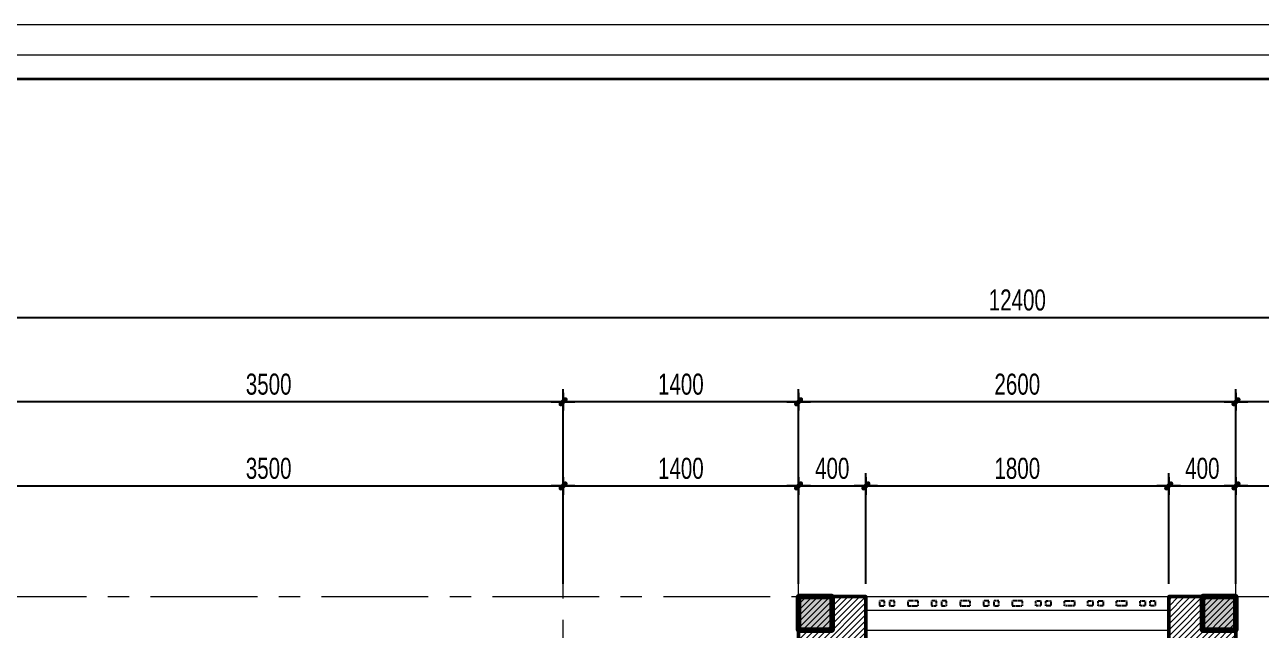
# Model space of a CAD drawing. Header units: inches. Extents: x 88947 to 296847, y 35049 to 161062.
# Drawn here: x 126648 to 133998, y 73457 to 77053 of the extents above; entities that cross this region are included whole.
import ezdxf

# ---------------------------------------------------------------- set-up
doc = ezdxf.new("R2010")
doc.units = ezdxf.units.IN
doc.header["$MEASUREMENT"] = 0
doc.header["$PDMODE"] = 1
for name, pattern in [('ACAD_ISO03W100', [30, 12, -18]), ('CENTER', [50.8, 31.75, -6.35, 6.35, -6.35]), ('HIDDEN', [0.375, 0.25, -0.125])]:
    doc.linetypes.add(name, pattern=pattern)
for name, color, linetype, lineweight in [('A-Dims', 145, 'Continuous', 25), ('A-Text', 30, 'Continuous', 9), ('A-Wall', 2, 'Continuous', 35), ('DIM', 7, 'Continuous', 25), ('HATCH', 8, 'Continuous', 5), ('KHUNG 1', 6, 'Continuous', 70), ('KHUNG 2', 144, 'Continuous', 18), ('NETMANH', 192, 'Continuous', 18), ('netthay', 254, 'Continuous', 25), ('THAY', 3, 'Continuous', 18), ('TRUC', 252, 'ACAD_ISO03W100', 13), ('TUONG', 4, 'Continuous', 50)]:
    doc.layers.add(name, color=color, linetype=linetype, lineweight=lineweight)
doc.styles.add('VNI-HELVE-CONDENSE', font='VNARIAL.TTF', dxfattribs={"width": 0.7})
doc.dimstyles.new('TAS-100', dxfattribs={"dimscale": 50, "dimtxt": 2.5, "dimasz": 0.7, "dimexe": 1.5, "dimexo": 1.5, "dimgap": 0.8, "dimtad": 1, "dimdec": 0, "dimzin": 3, "dimdsep": 46, "dimtxsty": 'VNI-HELVE-CONDENSE', "dimblk": 'TICK', "dimcen": 2.5, "dimclrt": 71, "dimazin": 2, "dimtfac": 0.75, "dimtdec": 0, "dimtix": 1, "dimtmove": 2, "dimatfit": 2, "dimldrblk": 'TICK123', "dimfxl": 1.5, "dimtolj": 1, "dimtzin": 0, "dimarcsym": 0})

# ---------------------------------------------------------------- blocks, each defined once
blk = doc.blocks.new('khung ten')
at = {"layer": 'A-Wall', "ltscale": 0.7}
blk.add_lwpolyline([(267204, -219099), (305804, -219099), (305804, -190799), (267204, -190799)], close=True, dxfattribs=at)
at = {"layer": 'KHUNG 2', "ltscale": 0.7}
blk.add_lwpolyline([(267004, -219299), (306004, -219299), (306004, -190599), (267004, -190599)], close=True, dxfattribs=at)
at = {"layer": 'NETMANH', "ltscale": 0.7}
blk.add_lwpolyline([(265004, -220042), (307004, -220042), (307004, -190342), (265004, -190342)], close=True, dxfattribs=at)
blk = doc.blocks.new('TICK')
at = {"layer": 'A-Dims', "color": 1}
for p, q in [((-2, 0), (2, 0)), ((0, 1.5), (0, -1.5))]:
    blk.add_line(p, q, dxfattribs=at)
at = {"layer": 'A-Dims', "color": 1, "const_width": 0.788}
blk.add_lwpolyline([(-0.33, -0.35), (0.38, 0.38)], dxfattribs=at)
at = {"layer": 'A-Dims', "color": 1, "const_width": 0.394}
for points in [[(0.24, 0.52, -0.414214), (0.52, 0.52, -1)], [(0.52, 0.52, -0.414214), (0.52, 0.24, -1)], [(-0.47, -0.21, 0.414214), (-0.47, -0.49, 1)], [(-0.47, -0.49, 0.414214), (-0.19, -0.49, 1)]]:
    blk.add_lwpolyline(points, format="xyb", dxfattribs=at)
blk = doc.blocks.new('*D583')
at = {"layer": 'Defpoints', "color": 0}
for p in [(129847.7, 74314), (126347.7, 73656.8), (129847.7, 73656.8)]:
    blk.add_point(p, dxfattribs=at)
at = {"layer": 'DIM', "color": 0, "lineweight": -2}
for p, q in [((126347.7, 73731.8), (126347.7, 74389)), ((129847.7, 73731.8), (129847.7, 74389)), ((126382.7, 74314), (129812.7, 74314))]:
    blk.add_line(p, q, dxfattribs=at)
at = {"layer": 'DIM', "color": 0, "lineweight": -2, "xscale": 35, "yscale": 35, "zscale": 35, "rotation": 180}
blk.add_blockref('TICK', (126347.7, 74314), dxfattribs=at)
at = {"layer": 'DIM', "color": 0, "lineweight": -2, "xscale": 35, "yscale": 35, "zscale": 35}
blk.add_blockref('TICK', (129847.7, 74314), dxfattribs=at)
at = {"layer": 'DIM', "color": 71, "insert": (128097.7, 74417.9), "char_height": 125, "attachment_point": 5, "style": 'VNI-HELVE-CONDENSE'}
blk.add_mtext('\\A1;3500', dxfattribs=at)
blk = doc.blocks.new('TICK123')
at = {"layer": 'A-Dims', "color": 1}
blk.add_lwpolyline([(0.05, 0, 0, 0.84, 0), (-2.11, 0, 8.4, 8.4, 0)], format="xyseb", dxfattribs=at)
blk = doc.blocks.new('*D584')
at = {"layer": 'Defpoints', "color": 0}
for p in [(131247.7, 74314), (129847.7, 73656.8), (131247.7, 73656.8)]:
    blk.add_point(p, dxfattribs=at)
at = {"layer": 'DIM', "color": 0, "lineweight": -2}
for p, q in [((129847.7, 73731.8), (129847.7, 74389)), ((131247.7, 73731.8), (131247.7, 74389)), ((129882.7, 74314), (131212.7, 74314))]:
    blk.add_line(p, q, dxfattribs=at)
at = {"layer": 'DIM', "color": 0, "lineweight": -2, "xscale": 35, "yscale": 35, "zscale": 35, "rotation": 180}
blk.add_blockref('TICK', (129847.7, 74314), dxfattribs=at)
at = {"layer": 'DIM', "color": 0, "lineweight": -2, "xscale": 35, "yscale": 35, "zscale": 35}
blk.add_blockref('TICK', (131247.7, 74314), dxfattribs=at)
at = {"layer": 'DIM', "color": 71, "insert": (130547.7, 74417.8), "char_height": 125, "attachment_point": 5, "style": 'VNI-HELVE-CONDENSE'}
blk.add_mtext('\\A1;1400', dxfattribs=at)
blk = doc.blocks.new('*D610')
at = {"layer": 'Defpoints', "color": 0}
for p in [(131647.7, 74314), (131247.7, 73656.8), (131647.7, 73656.8)]:
    blk.add_point(p, dxfattribs=at)
at = {"layer": 'DIM', "color": 0, "lineweight": -2}
for p, q in [((131247.7, 73731.8), (131247.7, 74389)), ((131647.7, 73731.8), (131647.7, 74389)), ((131282.7, 74314), (131612.7, 74314))]:
    blk.add_line(p, q, dxfattribs=at)
at = {"layer": 'DIM', "color": 0, "lineweight": -2, "xscale": 35, "yscale": 35, "zscale": 35, "rotation": 180}
blk.add_blockref('TICK', (131247.7, 74314), dxfattribs=at)
at = {"layer": 'DIM', "color": 0, "lineweight": -2, "xscale": 35, "yscale": 35, "zscale": 35}
blk.add_blockref('TICK', (131647.7, 74314), dxfattribs=at)
at = {"layer": 'DIM', "color": 71, "insert": (131447.7, 74417.8), "char_height": 125, "attachment_point": 5, "style": 'VNI-HELVE-CONDENSE'}
blk.add_mtext('\\A1;400', dxfattribs=at)
blk = doc.blocks.new('*D611')
at = {"layer": 'Defpoints', "color": 0}
for p in [(133447.7, 74314), (131647.7, 73656.8), (133447.7, 73656.8)]:
    blk.add_point(p, dxfattribs=at)
at = {"layer": 'DIM', "color": 0, "lineweight": -2}
for p, q in [((131647.7, 73731.8), (131647.7, 74389)), ((133447.7, 73731.8), (133447.7, 74389)), ((131682.7, 74314), (133412.7, 74314))]:
    blk.add_line(p, q, dxfattribs=at)
at = {"layer": 'DIM', "color": 0, "lineweight": -2, "xscale": 35, "yscale": 35, "zscale": 35, "rotation": 180}
blk.add_blockref('TICK', (131647.7, 74314), dxfattribs=at)
at = {"layer": 'DIM', "color": 0, "lineweight": -2, "xscale": 35, "yscale": 35, "zscale": 35}
blk.add_blockref('TICK', (133447.7, 74314), dxfattribs=at)
at = {"layer": 'DIM', "color": 71, "insert": (132547.7, 74417.8), "char_height": 125, "attachment_point": 5, "style": 'VNI-HELVE-CONDENSE'}
blk.add_mtext('\\A1;1800', dxfattribs=at)
blk = doc.blocks.new('*D612')
at = {"layer": 'Defpoints', "color": 0}
for p in [(133847.7, 74314), (133447.7, 73656.8), (133847.7, 73656.8)]:
    blk.add_point(p, dxfattribs=at)
at = {"layer": 'DIM', "color": 0, "lineweight": -2}
for p, q in [((133447.7, 73731.8), (133447.7, 74389)), ((133847.7, 73731.8), (133847.7, 74389)), ((133482.7, 74314), (133812.7, 74314))]:
    blk.add_line(p, q, dxfattribs=at)
at = {"layer": 'DIM', "color": 0, "lineweight": -2, "xscale": 35, "yscale": 35, "zscale": 35, "rotation": 180}
blk.add_blockref('TICK', (133447.7, 74314), dxfattribs=at)
at = {"layer": 'DIM', "color": 0, "lineweight": -2, "xscale": 35, "yscale": 35, "zscale": 35}
blk.add_blockref('TICK', (133847.7, 74314), dxfattribs=at)
at = {"layer": 'DIM', "color": 71, "insert": (133647.7, 74417.8), "char_height": 125, "attachment_point": 5, "style": 'VNI-HELVE-CONDENSE'}
blk.add_mtext('\\A1;400', dxfattribs=at)
blk = doc.blocks.new('*D585')
at = {"layer": 'Defpoints', "color": 0}
for p in [(135247.7, 74314), (133847.7, 73656.8), (135247.7, 73656.8)]:
    blk.add_point(p, dxfattribs=at)
at = {"layer": 'DIM', "color": 0, "lineweight": -2}
for p, q in [((133847.7, 73731.8), (133847.7, 74389)), ((135247.7, 73731.8), (135247.7, 74389)), ((133882.7, 74314), (135212.7, 74314))]:
    blk.add_line(p, q, dxfattribs=at)
at = {"layer": 'DIM', "color": 0, "lineweight": -2, "xscale": 35, "yscale": 35, "zscale": 35, "rotation": 180}
blk.add_blockref('TICK', (133847.7, 74314), dxfattribs=at)
at = {"layer": 'DIM', "color": 0, "lineweight": -2, "xscale": 35, "yscale": 35, "zscale": 35}
blk.add_blockref('TICK', (135247.7, 74314), dxfattribs=at)
at = {"layer": 'DIM', "color": 71, "insert": (134547.7, 74417.8), "char_height": 125, "attachment_point": 5, "style": 'VNI-HELVE-CONDENSE'}
blk.add_mtext('\\A1;1400', dxfattribs=at)
blk = doc.blocks.new('*D590')
at = {"layer": 'Defpoints', "color": 0}
for p in [(133847.7, 74814), (133847.7, 73656.8), (135247.7, 73656.8)]:
    blk.add_point(p, dxfattribs=at)
at = {"layer": 'DIM', "color": 0, "lineweight": -2}
for p, q in [((133847.7, 73731.8), (133847.7, 74889)), ((135247.7, 73731.8), (135247.7, 74889)), ((135212.7, 74814), (133882.7, 74814))]:
    blk.add_line(p, q, dxfattribs=at)
at = {"layer": 'DIM', "color": 0, "lineweight": -2, "xscale": 35, "yscale": 35, "zscale": 35, "rotation": 180}
blk.add_blockref('TICK', (133847.7, 74814), dxfattribs=at)
at = {"layer": 'DIM', "color": 0, "lineweight": -2, "xscale": 35, "yscale": 35, "zscale": 35}
blk.add_blockref('TICK', (135247.7, 74814), dxfattribs=at)
at = {"layer": 'DIM', "color": 71, "insert": (134547.7, 74917.8), "char_height": 125, "attachment_point": 5, "style": 'VNI-HELVE-CONDENSE'}
blk.add_mtext('\\A1;1400', dxfattribs=at)
blk = doc.blocks.new('*D591')
at = {"layer": 'Defpoints', "color": 0}
for p in [(131247.7, 74814), (131247.7, 73656.8), (133847.7, 73656.8)]:
    blk.add_point(p, dxfattribs=at)
at = {"layer": 'DIM', "color": 0, "lineweight": -2}
for p, q in [((131247.7, 73731.8), (131247.7, 74889)), ((133847.7, 73731.8), (133847.7, 74889)), ((133812.7, 74814), (131282.7, 74814))]:
    blk.add_line(p, q, dxfattribs=at)
at = {"layer": 'DIM', "color": 0, "lineweight": -2, "xscale": 35, "yscale": 35, "zscale": 35, "rotation": 180}
blk.add_blockref('TICK', (131247.7, 74814), dxfattribs=at)
at = {"layer": 'DIM', "color": 0, "lineweight": -2, "xscale": 35, "yscale": 35, "zscale": 35}
blk.add_blockref('TICK', (133847.7, 74814), dxfattribs=at)
at = {"layer": 'DIM', "color": 71, "insert": (132547.7, 74917.8), "char_height": 125, "attachment_point": 5, "style": 'VNI-HELVE-CONDENSE'}
blk.add_mtext('\\A1;2600', dxfattribs=at)
blk = doc.blocks.new('*D592')
at = {"layer": 'Defpoints', "color": 0}
for p in [(129847.7, 74814), (129847.7, 73656.8), (131247.7, 73656.8)]:
    blk.add_point(p, dxfattribs=at)
at = {"layer": 'DIM', "color": 0, "lineweight": -2}
for p, q in [((129847.7, 73731.8), (129847.7, 74889)), ((131247.7, 73731.8), (131247.7, 74889)), ((131212.7, 74814), (129882.7, 74814))]:
    blk.add_line(p, q, dxfattribs=at)
at = {"layer": 'DIM', "color": 0, "lineweight": -2, "xscale": 35, "yscale": 35, "zscale": 35, "rotation": 180}
blk.add_blockref('TICK', (129847.7, 74814), dxfattribs=at)
at = {"layer": 'DIM', "color": 0, "lineweight": -2, "xscale": 35, "yscale": 35, "zscale": 35}
blk.add_blockref('TICK', (131247.7, 74814), dxfattribs=at)
at = {"layer": 'DIM', "color": 71, "insert": (130547.7, 74917.8), "char_height": 125, "attachment_point": 5, "style": 'VNI-HELVE-CONDENSE'}
blk.add_mtext('\\A1;1400', dxfattribs=at)
blk = doc.blocks.new('*D593')
at = {"layer": 'Defpoints', "color": 0}
for p in [(126347.7, 74814), (126347.7, 73656.8), (129847.7, 73656.8)]:
    blk.add_point(p, dxfattribs=at)
at = {"layer": 'DIM', "color": 0, "lineweight": -2}
for p, q in [((126347.7, 73731.8), (126347.7, 74889)), ((129847.7, 73731.8), (129847.7, 74889)), ((129812.7, 74814), (126382.7, 74814))]:
    blk.add_line(p, q, dxfattribs=at)
at = {"layer": 'DIM', "color": 0, "lineweight": -2, "xscale": 35, "yscale": 35, "zscale": 35, "rotation": 180}
blk.add_blockref('TICK', (126347.7, 74814), dxfattribs=at)
at = {"layer": 'DIM', "color": 0, "lineweight": -2, "xscale": 35, "yscale": 35, "zscale": 35}
blk.add_blockref('TICK', (129847.7, 74814), dxfattribs=at)
at = {"layer": 'DIM', "color": 71, "insert": (128097.7, 74917.9), "char_height": 125, "attachment_point": 5, "style": 'VNI-HELVE-CONDENSE'}
blk.add_mtext('\\A1;3500', dxfattribs=at)
blk = doc.blocks.new('*D594')
at = {"layer": 'Defpoints', "color": 0}
for p in [(138747.7, 75314), (126347.7, 73656.8), (138747.7, 73656.8)]:
    blk.add_point(p, dxfattribs=at)
at = {"layer": 'DIM', "color": 0, "lineweight": -2}
for p, q in [((126347.7, 73731.8), (126347.7, 75389)), ((138747.7, 73731.8), (138747.7, 75389)), ((126382.7, 75314), (138712.7, 75314))]:
    blk.add_line(p, q, dxfattribs=at)
at = {"layer": 'DIM', "color": 0, "lineweight": -2, "xscale": 35, "yscale": 35, "zscale": 35, "rotation": 180}
blk.add_blockref('TICK', (126347.7, 75314), dxfattribs=at)
at = {"layer": 'DIM', "color": 0, "lineweight": -2, "xscale": 35, "yscale": 35, "zscale": 35}
blk.add_blockref('TICK', (138747.7, 75314), dxfattribs=at)
at = {"layer": 'DIM', "color": 71, "insert": (132547.7, 75417.8), "char_height": 125, "attachment_point": 5, "style": 'VNI-HELVE-CONDENSE'}
blk.add_mtext('\\A1;12400', dxfattribs=at)

msp = doc.modelspace()

# ---------------------------------------------------------------- hatches: boundary and pattern name
at = {"layer": 'HATCH'}
h = msp.add_hatch(dxfattribs=at)
h.set_pattern_fill('ANSI31', color=256, scale=200, style=0)
h.set_pattern_definition([(45, (131347.74, 73356.807), (-17.6777, 17.6777), [])])
h.paths.add_polyline_path([(131647.7, 73356.8), (131247.7, 73356.8), (131247.7, 73656.8), (131647.7, 73656.8)])
h = msp.add_hatch(dxfattribs=at)
h.set_pattern_fill('ANSI31', color=256, scale=200, style=0)
h.set_pattern_definition([(45, (133347.74, 73356.807), (-17.6777, 17.6777), [])])
h.paths.add_polyline_path([(133447.7, 73356.8), (133847.7, 73356.8), (133847.7, 73656.8), (133447.7, 73656.8)])

# ---------------------------------------------------------------- linework, layer by layer
at = {"layer": 'KHUNG 1'}
for points in [[(131247.7, 73656.8), (131447.7, 73656.8), (131447.7, 73456.8), (131247.7, 73456.8)], [(131247.7, 73456.8), (131447.7, 73456.8), (131447.7, 73656.8), (131247.7, 73656.8)], [(131247.7, 73656.8), (131447.7, 73656.8), (131447.7, 73456.8), (131247.7, 73456.8)], [(131247.7, 73456.8), (131447.7, 73456.8), (131447.7, 73656.8), (131247.7, 73656.8)], [(133647.7, 73656.8), (133847.7, 73656.8), (133847.7, 73456.8), (133647.7, 73456.8)], [(133847.7, 73656.8), (133647.7, 73656.8), (133647.7, 73456.8), (133847.7, 73456.8)], [(133647.7, 73656.8), (133847.7, 73656.8), (133847.7, 73456.8), (133647.7, 73456.8)], [(133847.7, 73656.8), (133647.7, 73656.8), (133647.7, 73456.8), (133847.7, 73456.8)]]:
    msp.add_lwpolyline(points, close=True, dxfattribs=at)
for points in [[(131247.7, 73456.8), (131447.7, 73456.8), (131247.7, 73656.8), (131447.7, 73656.8)], [(131247.7, 73656.8), (131447.7, 73656.8), (131247.7, 73456.8), (131447.7, 73456.8)], [(131247.7, 73456.8), (131447.7, 73456.8), (131247.7, 73656.8), (131447.7, 73656.8)], [(131247.7, 73656.8), (131447.7, 73656.8), (131247.7, 73456.8), (131447.7, 73456.8)], [(133647.7, 73456.8), (133847.7, 73456.8), (133647.7, 73656.8), (133847.7, 73656.8)], [(133847.7, 73456.8), (133647.7, 73456.8), (133847.7, 73656.8), (133647.7, 73656.8)], [(133647.7, 73456.8), (133847.7, 73456.8), (133647.7, 73656.8), (133847.7, 73656.8)], [(133847.7, 73456.8), (133647.7, 73456.8), (133847.7, 73656.8), (133647.7, 73656.8)]]:
    msp.add_solid(points, dxfattribs=at)
at = {"layer": 'netthay', "linetype": 'HIDDEN', "ltscale": 20}
for points in [[(131727.7, 73601.8), (131757.7, 73601.8), (131757.7, 73631.8), (131727.7, 73631.8)], [(131787.7, 73601.8), (131817.7, 73601.8), (131817.7, 73631.8), (131787.7, 73631.8)], [(131897.7, 73601.8), (131957.7, 73601.8), (131957.7, 73631.8), (131897.7, 73631.8)], [(132037.7, 73601.8), (132067.7, 73601.8), (132067.7, 73631.8), (132037.7, 73631.8)], [(132097.7, 73601.8), (132127.7, 73601.8), (132127.7, 73631.8), (132097.7, 73631.8)], [(132207.7, 73601.8), (132267.7, 73601.8), (132267.7, 73631.8), (132207.7, 73631.8)], [(132347.7, 73601.8), (132377.7, 73601.8), (132377.7, 73631.8), (132347.7, 73631.8)], [(132407.7, 73601.8), (132437.7, 73601.8), (132437.7, 73631.8), (132407.7, 73631.8)], [(132517.7, 73601.8), (132577.7, 73601.8), (132577.7, 73631.8), (132517.7, 73631.8)], [(132687.7, 73601.8), (132657.7, 73601.8), (132657.7, 73631.8), (132687.7, 73631.8)], [(132747.7, 73601.8), (132717.7, 73601.8), (132717.7, 73631.8), (132747.7, 73631.8)], [(132887.7, 73601.8), (132827.7, 73601.8), (132827.7, 73631.8), (132887.7, 73631.8)], [(132997.7, 73601.8), (132967.7, 73601.8), (132967.7, 73631.8), (132997.7, 73631.8)], [(133057.7, 73601.8), (133027.7, 73601.8), (133027.7, 73631.8), (133057.7, 73631.8)], [(133197.7, 73601.8), (133137.7, 73601.8), (133137.7, 73631.8), (133197.7, 73631.8)], [(133307.7, 73601.8), (133277.7, 73601.8), (133277.7, 73631.8), (133307.7, 73631.8)], [(133367.7, 73601.8), (133337.7, 73601.8), (133337.7, 73631.8), (133367.7, 73631.8)]]:
    msp.add_lwpolyline(points, close=True, dxfattribs=at)
at = {"layer": 'THAY'}
for points in [[(131647.7, 73656.8), (133447.7, 73656.8)], [(131647.7, 73576.8), (133447.7, 73576.8)], [(131647.7, 73456.8), (133447.7, 73456.8)]]:
    msp.add_lwpolyline(points, dxfattribs=at)
at = {"layer": 'TRUC', "linetype": 'CENTER', "ltscale": 20}
for points in [[(129847.7, 61706.8), (129847.7, 74206.8)], [(131247.7, 61706.8), (131247.7, 74206.8)], [(133847.7, 61706.8), (133847.7, 74206.8)], [(124347.7, 73656.8), (140747.7, 73656.8)]]:
    msp.add_lwpolyline(points, dxfattribs=at)
at = {"layer": 'TUONG'}
for points in [[(131647.7, 73356.8), (131247.7, 73356.8), (131247.7, 73656.8), (131647.7, 73656.8)], [(133447.7, 73356.8), (133847.7, 73356.8), (133847.7, 73656.8), (133447.7, 73656.8)]]:
    msp.add_lwpolyline(points, close=True, dxfattribs=at)

# ---------------------------------------------------------------- block references
at = {"layer": 'A-Text', "xscale": 0.7071428571362048, "yscale": 0.7071428573544836, "zscale": 0.7071428573664265}
msp.add_blockref('khung ten', (-68748.5, 211652.7), dxfattribs=at)

# ---------------------------------------------------------------- dimensions: what is measured, and where the dimension line sits
at = {"layer": 'DIM'}
for base, p1, p2, picture, middle in [((138747.7, 75314), (126347.7, 73656.8), (138747.7, 73656.8), '*D594', (132547.7, 75417.8)), ((126347.7, 74814), (129847.7, 73656.8), (126347.7, 73656.8), '*D593', (128097.7, 74917.9)), ((129847.7, 74814), (131247.7, 73656.8), (129847.7, 73656.8), '*D592', (130547.7, 74917.8)), ((131247.7, 74814), (133847.7, 73656.8), (131247.7, 73656.8), '*D591', (132547.7, 74917.8)), ((133847.7, 74814), (135247.7, 73656.8), (133847.7, 73656.8), '*D590', (134547.7, 74917.8)), ((129847.7, 74314), (126347.7, 73656.8), (129847.7, 73656.8), '*D583', (128097.7, 74417.9)), ((131247.7, 74314), (129847.7, 73656.8), (131247.7, 73656.8), '*D584', (130547.7, 74417.8)), ((131647.7, 74314), (131247.7, 73656.8), (131647.7, 73656.8), '*D610', (131447.7, 74417.8)), ((133447.7, 74314), (131647.7, 73656.8), (133447.7, 73656.8), '*D611', (132547.7, 74417.8)), ((133847.7, 74314), (133447.7, 73656.8), (133847.7, 73656.8), '*D612', (133647.7, 74417.8)), ((135247.7, 74314), (133847.7, 73656.8), (135247.7, 73656.8), '*D585', (134547.7, 74417.8))]:
    dim = msp.add_linear_dim(base=base, p1=p1, p2=p2, dimstyle='TAS-100', dxfattribs=at)
    dim.commit()
    dim.dimension.update_dxf_attribs({"geometry": picture, "text_midpoint": middle})

doc.saveas('drawing.dxf')
